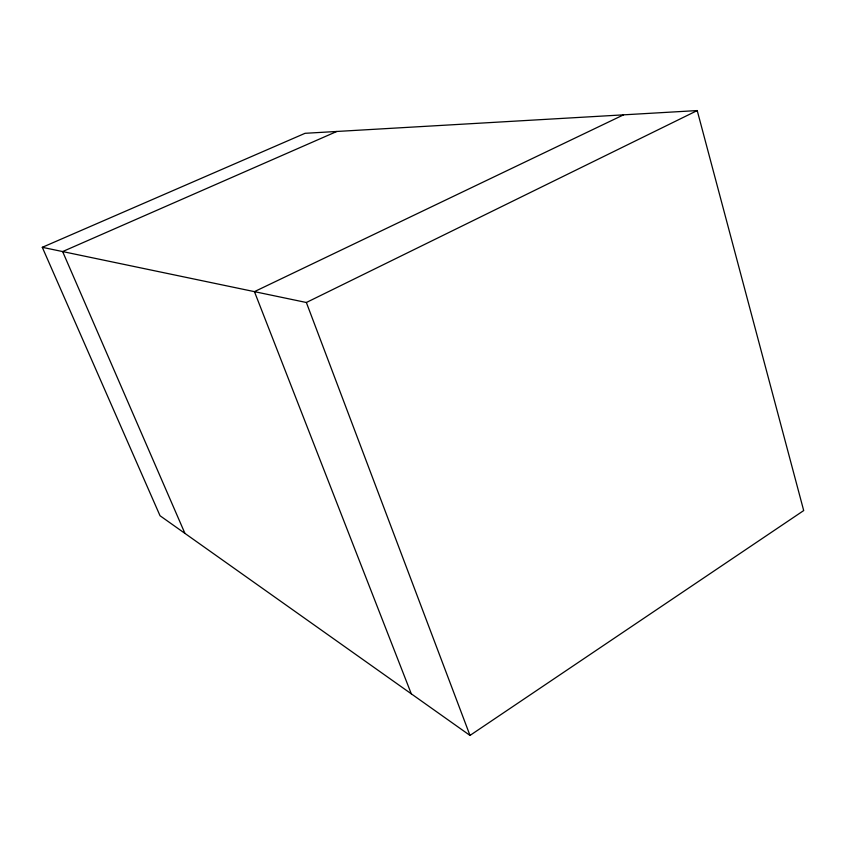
<?xml version="1.0" encoding="UTF-8"?>
<svg xmlns="http://www.w3.org/2000/svg" width="846" height="846" viewBox="0 0 846 846"><rect width="100%" height="100%" fill="white"/><g stroke="black" fill="none" stroke-linecap="round" stroke-linejoin="round"><path stroke-width="1.27" d="M469.995 735.428L803.7 510.572L697.22 110.572L305.057 133.308L42.3 247.318L160.031 515.743L469.995 735.428L306.358 302.498L42.3 247.318M306.358 302.498L697.22 110.572M623.534 114.845L254.435 291.637L411.293 693.826M336.845 131.458L62.625 251.569L184.936 533.392"/></g></svg>
